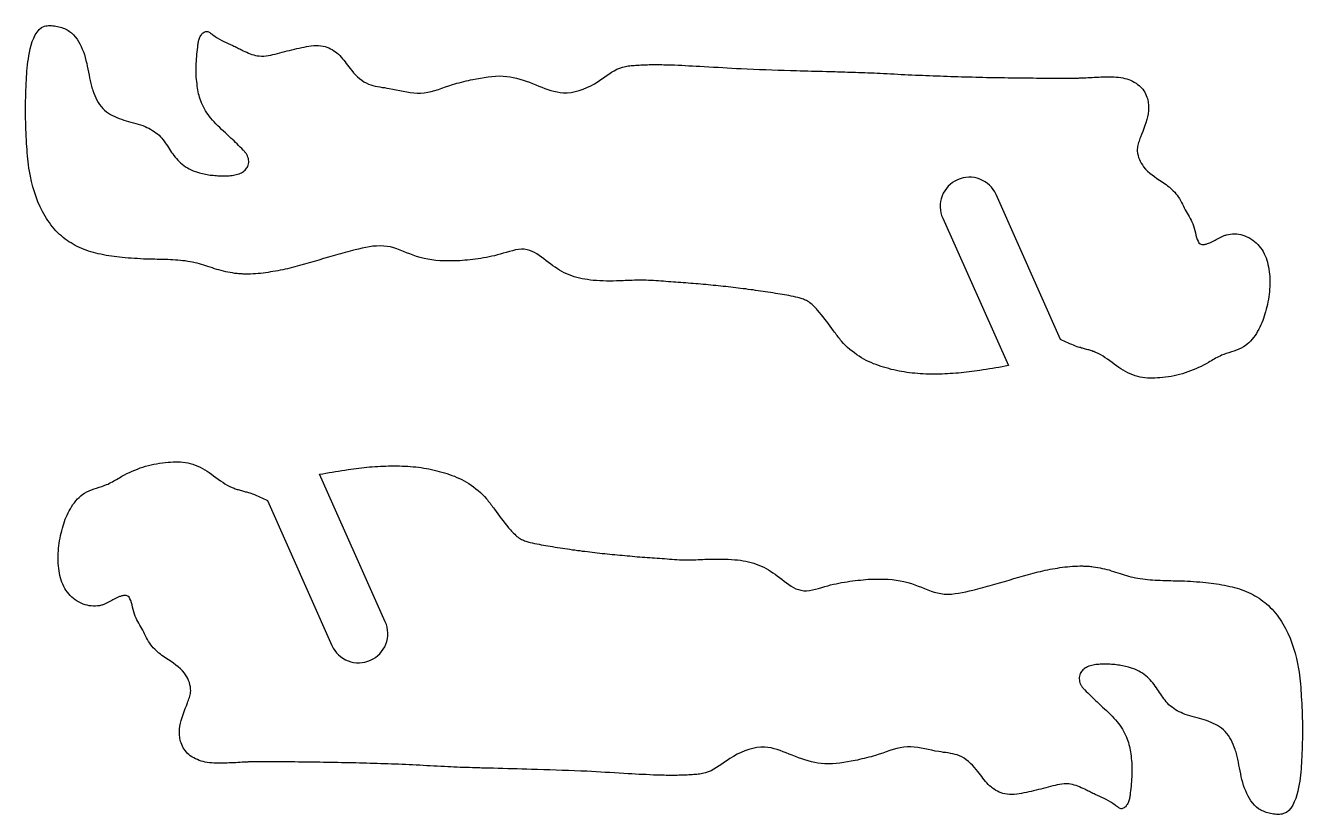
# Model space of a CAD drawing. Extents: x 0 to 940, y 0 to 559.
# Drawn here: x 769.3 to 900.6, y 477.6 to 558.7 of the extents above; entities that cross this region are included whole.
import ezdxf

# ---------------------------------------------------------------- set-up
doc = ezdxf.new("R2010")
doc.units = 0
doc.layers.add('CK_LEVEL_1', color=1, linetype='CONTINUOUS')

msp = doc.modelspace()

# ---------------------------------------------------------------- linework, layer by layer
at = {"layer": 'CK_LEVEL_1'}
for points in [[(852, 553.97), (852.25, 553.96), (852.51, 553.96), (852.76, 553.95), (853.02, 553.94), (853.27, 553.93), (853.53, 553.93), (853.78, 553.92), (854.04, 553.91), (854.29, 553.9), (854.61, 553.89), (854.93, 553.88), (855.25, 553.87), (855.56, 553.86), (855.88, 553.85), (856.2, 553.84), (856.52, 553.82), (856.83, 553.81), (857.15, 553.79), (857.51, 553.78), (857.87, 553.76), (858.23, 553.74), (858.6, 553.72), (858.96, 553.7), (859.32, 553.68), (859.68, 553.66), (860.04, 553.64), (860.4, 553.62), (860.77, 553.61), (861.13, 553.59), (861.49, 553.58), (861.86, 553.56), (862.22, 553.55), (862.59, 553.53), (862.95, 553.52), (863.32, 553.51), (863.68, 553.49), (864.05, 553.48), (864.42, 553.47), (864.78, 553.46), (865.15, 553.45), (865.52, 553.44), (865.88, 553.43), (866.25, 553.42), (866.62, 553.41), (866.98, 553.4), (867.35, 553.39), (867.72, 553.38), (868.09, 553.37), (868.46, 553.37), (868.82, 553.36), (869.19, 553.35), (869.56, 553.35), (869.93, 553.34), (870.3, 553.33), (870.66, 553.33), (871.03, 553.33), (871.4, 553.32), (871.77, 553.32), (872.14, 553.31), (872.51, 553.31), (872.87, 553.31), (873.24, 553.3), (873.61, 553.3), (873.98, 553.29), (874.34, 553.29), (874.71, 553.29), (875.08, 553.28), (875.44, 553.28), (875.81, 553.28), (876.18, 553.28), (876.54, 553.28), (876.91, 553.29), (877.01, 553.29), (877.12, 553.29), (877.22, 553.29), (877.32, 553.3), (877.43, 553.3), (877.53, 553.3), (877.63, 553.31), (877.73, 553.31), (877.84, 553.31), (878.06, 553.32), (878.28, 553.33), (878.5, 553.34), (878.73, 553.36), (878.95, 553.37), (879.17, 553.38), (879.4, 553.39), (879.62, 553.4), (879.84, 553.41), (880.07, 553.42), (880.3, 553.43), (880.52, 553.43), (880.75, 553.43), (880.98, 553.43), (881.21, 553.42), (881.43, 553.4), (881.66, 553.38), (881.89, 553.35), (882.09, 553.31), (882.3, 553.26), (882.5, 553.21), (882.7, 553.14), (882.9, 553.07), (883.09, 552.98), (883.28, 552.88), (883.46, 552.78), (883.62, 552.65), (883.77, 552.54), (883.9, 552.41), (884.02, 552.28), (884.14, 552.14), (884.25, 551.99), (884.35, 551.83), (884.43, 551.67), (884.51, 551.5), (884.58, 551.33), (884.62, 551.19), (884.66, 551.03), (884.69, 550.88), (884.71, 550.73), (884.73, 550.57), (884.74, 550.41), (884.74, 550.26), (884.74, 550.1), (884.73, 549.95), (884.69, 549.63), (884.63, 549.32), (884.56, 549.02), (884.47, 548.71), (884.37, 548.41), (884.27, 548.11), (884.15, 547.81), (884.03, 547.51), (883.92, 547.21), (883.86, 547.08), (883.81, 546.94), (883.77, 546.81), (883.72, 546.67), (883.68, 546.54), (883.65, 546.4), (883.62, 546.26), (883.6, 546.12), (883.59, 545.98), (883.59, 545.77), (883.62, 545.56), (883.66, 545.35), (883.72, 545.14), (883.8, 544.94), (883.89, 544.74), (883.99, 544.54), (884.11, 544.36), (884.24, 544.18), (884.43, 543.94), (884.65, 543.73), (884.88, 543.53), (885.11, 543.34), (885.36, 543.16), (885.61, 542.98), (885.87, 542.81), (886.13, 542.64), (886.38, 542.46), (886.54, 542.34), (886.7, 542.22), (886.85, 542.1), (887, 541.97), (887.15, 541.84), (887.29, 541.7), (887.43, 541.56), (887.56, 541.41), (887.68, 541.25), (887.8, 541.08), (887.92, 540.9), (888.03, 540.71), (888.13, 540.52), (888.23, 540.33), (888.33, 540.14), (888.42, 539.95), (888.52, 539.76), (888.62, 539.57), (888.72, 539.4), (888.82, 539.22), (888.92, 539.05), (889.02, 538.87), (889.11, 538.69), (889.21, 538.5), (889.29, 538.3), (889.37, 538.09), (889.44, 537.87), (889.5, 537.63), (889.56, 537.39), (889.61, 537.15), (889.67, 536.92), (889.74, 536.71), (889.83, 536.52), (889.93, 536.37), (890.06, 536.25), (890.21, 536.19), (890.28, 536.18), (890.35, 536.18), (890.43, 536.18), (890.5, 536.19), (890.58, 536.21), (890.66, 536.23), (890.74, 536.25), (890.82, 536.28), (890.9, 536.31), (891.05, 536.37), (891.19, 536.43), (891.32, 536.5), (891.45, 536.57), (891.58, 536.64), (891.71, 536.71), (891.84, 536.78), (891.97, 536.85), (892.1, 536.92), (892.17, 536.95), (892.24, 536.99), (892.31, 537.02), (892.38, 537.05), (892.46, 537.08), (892.53, 537.11), (892.61, 537.14), (892.69, 537.16), (892.76, 537.18), (892.97, 537.23), (893.18, 537.26), (893.39, 537.28), (893.6, 537.28), (893.81, 537.27), (894.03, 537.24), (894.24, 537.2), (894.44, 537.14), (894.64, 537.07), (894.86, 536.99), (895.07, 536.89), (895.27, 536.77), (895.46, 536.64), (895.64, 536.5), (895.82, 536.35), (895.98, 536.19), (896.13, 536.02), (896.27, 535.84), (896.41, 535.65), (896.53, 535.45), (896.64, 535.24), (896.73, 535.03), (896.82, 534.81), (896.9, 534.59), (896.97, 534.36), (897.02, 534.13), (897.08, 533.9), (897.12, 533.65), (897.16, 533.39), (897.19, 533.14), (897.21, 532.88), (897.22, 532.62), (897.22, 532.37), (897.22, 532.11), (897.21, 531.85), (897.19, 531.6), (897.17, 531.33), (897.14, 531.07), (897.11, 530.81), (897.07, 530.55), (897.02, 530.29), (896.97, 530.03), (896.91, 529.78), (896.84, 529.52), (896.77, 529.27), (896.71, 529.04), (896.64, 528.81), (896.56, 528.58), (896.48, 528.36), (896.39, 528.13), (896.29, 527.91), (896.19, 527.69), (896.08, 527.48), (895.96, 527.26), (895.83, 527.05), (895.7, 526.84), (895.55, 526.64), (895.4, 526.45), (895.23, 526.26), (895.06, 526.09), (894.88, 525.93), (894.69, 525.78), (894.49, 525.65), (894.26, 525.52), (894.02, 525.41), (893.77, 525.31), (893.52, 525.23), (893.26, 525.14), (893, 525.06), (892.74, 524.98), (892.49, 524.89), (892.24, 524.79), (892.09, 524.72), (891.94, 524.65), (891.79, 524.57), (891.64, 524.49), (891.5, 524.41), (891.35, 524.33), (891.21, 524.24), (891.06, 524.16), (890.92, 524.07), (890.66, 523.93), (890.4, 523.79), (890.14, 523.65), (889.87, 523.53), (889.6, 523.4), (889.33, 523.29), (889.06, 523.18), (888.78, 523.08), (888.5, 522.98), (888.22, 522.9), (887.94, 522.82), (887.66, 522.75), (887.37, 522.69), (887.08, 522.63), (886.8, 522.59), (886.5, 522.55), (886.21, 522.51), (885.92, 522.48), (885.66, 522.46), (885.4, 522.45), (885.14, 522.44), (884.89, 522.44), (884.63, 522.45), (884.37, 522.47), (884.12, 522.51), (883.87, 522.55), (883.63, 522.61), (883.37, 522.68), (883.12, 522.77), (882.87, 522.88), (882.62, 522.99), (882.38, 523.12), (882.15, 523.26), (881.91, 523.4), (881.68, 523.55), (881.46, 523.71), (881.22, 523.88), (880.99, 524.04), (880.76, 524.21), (880.53, 524.38), (880.3, 524.54), (880.07, 524.69), (879.83, 524.84), (879.58, 524.97), (879.33, 525.09), (879.23, 525.13), (879.12, 525.17), (879.02, 525.2), (878.91, 525.24), (878.81, 525.27), (878.7, 525.31), (878.59, 525.34), (878.49, 525.37), (878.38, 525.4), (878.27, 525.43), (878.16, 525.46), (878.06, 525.49), (877.95, 525.51), (877.84, 525.54), (877.74, 525.58), (877.63, 525.61), (877.52, 525.64), (877.42, 525.67), (877.22, 525.74), (877.03, 525.82), (876.84, 525.89), (876.64, 525.98), (876.45, 526.06), (876.26, 526.15), (876.08, 526.24), (875.89, 526.33), (875.7, 526.42), (869.07, 541.32, 0.414214), (865.11, 542.84, 0.414214), (863.58, 538.88), (870.33, 523.73), (870, 523.67), (869.68, 523.61), (869.36, 523.55), (869.03, 523.5), (868.71, 523.44), (868.38, 523.39), (868.06, 523.34), (867.74, 523.29), (867.41, 523.24), (867.13, 523.2), (866.86, 523.16), (866.58, 523.12), (866.3, 523.09), (866.03, 523.06), (865.75, 523.03), (865.47, 523), (865.19, 522.97), (864.92, 522.95), (864.64, 522.93), (864.36, 522.91), (864.08, 522.89), (863.8, 522.88), (863.52, 522.87), (863.23, 522.86), (862.95, 522.86), (862.67, 522.85), (862.39, 522.86), (862.11, 522.86), (861.84, 522.87), (861.56, 522.88), (861.28, 522.9), (861.01, 522.92), (860.73, 522.94), (860.45, 522.97), (860.18, 523), (859.9, 523.04), (859.63, 523.08), (859.36, 523.12), (859.09, 523.17), (858.82, 523.23), (858.56, 523.29), (858.29, 523.35), (858.03, 523.42), (857.76, 523.49), (857.5, 523.57), (857.24, 523.65), (856.98, 523.74), (856.73, 523.84), (856.47, 523.93), (856.22, 524.04), (855.97, 524.15), (855.73, 524.27), (855.49, 524.4), (855.25, 524.53), (854.99, 524.69), (854.74, 524.85), (854.5, 525.03), (854.26, 525.21), (854.03, 525.4), (853.81, 525.6), (853.59, 525.81), (853.39, 526.02), (853.19, 526.24), (853.09, 526.36), (853, 526.47), (852.9, 526.59), (852.81, 526.71), (852.72, 526.82), (852.63, 526.94), (852.55, 527.06), (852.46, 527.18), (852.37, 527.31), (852.19, 527.55), (852.02, 527.79), (851.84, 528.03), (851.66, 528.27), (851.47, 528.51), (851.29, 528.75), (851.1, 528.98), (850.91, 529.21), (850.71, 529.45), (850.6, 529.56), (850.5, 529.68), (850.39, 529.79), (850.28, 529.9), (850.17, 530), (850.05, 530.1), (849.93, 530.2), (849.81, 530.28), (849.68, 530.36), (849.58, 530.42), (849.47, 530.47), (849.37, 530.51), (849.26, 530.56), (849.15, 530.59), (849.03, 530.63), (848.92, 530.66), (848.81, 530.7), (848.69, 530.73), (848.47, 530.78), (848.24, 530.83), (848.01, 530.88), (847.78, 530.93), (847.55, 530.97), (847.33, 531.01), (847.1, 531.05), (846.87, 531.08), (846.64, 531.12), (846.38, 531.16), (846.13, 531.2), (845.88, 531.24), (845.62, 531.28), (845.37, 531.32), (845.11, 531.36), (844.86, 531.4), (844.6, 531.43), (844.35, 531.47), (844.09, 531.51), (843.84, 531.54), (843.58, 531.57), (843.33, 531.61), (843.07, 531.64), (842.81, 531.67), (842.56, 531.7), (842.3, 531.73), (842.05, 531.76), (841.79, 531.79), (841.53, 531.82), (841.28, 531.85), (841.02, 531.88), (840.76, 531.9), (840.51, 531.93), (840.25, 531.96), (839.99, 531.98), (839.74, 532.01), (839.48, 532.03), (839.22, 532.06), (838.97, 532.08), (838.71, 532.1), (838.45, 532.13), (838.2, 532.15), (837.94, 532.17), (837.68, 532.19), (837.42, 532.21), (837.17, 532.23), (836.91, 532.25), (836.66, 532.27), (836.4, 532.28), (836.15, 532.3), (835.89, 532.32), (835.63, 532.34), (835.38, 532.36), (835.12, 532.38), (834.87, 532.4), (834.61, 532.42), (834.36, 532.44), (834.1, 532.45), (833.85, 532.47), (833.6, 532.49), (833.34, 532.5), (833.09, 532.51), (832.83, 532.52), (832.6, 532.52), (832.36, 532.52), (832.13, 532.51), (831.89, 532.51), (831.66, 532.5), (831.42, 532.49), (831.19, 532.48), (830.95, 532.47), (830.72, 532.46), (830.37, 532.45), (830.03, 532.44), (829.69, 532.43), (829.35, 532.43), (829.01, 532.43), (828.67, 532.44), (828.32, 532.45), (827.98, 532.47), (827.64, 532.5), (827.36, 532.53), (827.08, 532.57), (826.8, 532.61), (826.52, 532.66), (826.24, 532.72), (825.97, 532.79), (825.7, 532.87), (825.44, 532.96), (825.18, 533.06), (824.93, 533.17), (824.68, 533.28), (824.44, 533.41), (824.2, 533.55), (823.97, 533.69), (823.74, 533.84), (823.51, 534), (823.28, 534.16), (823.05, 534.34), (822.82, 534.52), (822.58, 534.7), (822.35, 534.88), (822.11, 535.05), (821.87, 535.22), (821.62, 535.36), (821.38, 535.48), (821.12, 535.58), (820.86, 535.65), (820.57, 535.69), (820.27, 535.7), (819.97, 535.67), (819.66, 535.62), (819.34, 535.55), (819.03, 535.46), (818.71, 535.37), (818.4, 535.28), (818.09, 535.18), (817.8, 535.11), (817.52, 535.03), (817.23, 534.97), (816.95, 534.91), (816.67, 534.85), (816.39, 534.8), (816.11, 534.76), (815.82, 534.72), (815.54, 534.68), (815.28, 534.65), (815.01, 534.62), (814.74, 534.59), (814.47, 534.56), (814.2, 534.54), (813.93, 534.52), (813.65, 534.51), (813.38, 534.5), (813.11, 534.49), (812.7, 534.49), (812.29, 534.5), (811.88, 534.52), (811.47, 534.55), (811.06, 534.6), (810.66, 534.67), (810.26, 534.75), (809.86, 534.85), (809.47, 534.96), (809.13, 535.08), (808.8, 535.21), (808.47, 535.34), (808.14, 535.48), (807.81, 535.61), (807.48, 535.73), (807.15, 535.84), (806.81, 535.93), (806.48, 535.99), (806.12, 536.03), (805.75, 536.04), (805.38, 536.03), (805.01, 536), (804.64, 535.95), (804.27, 535.88), (803.9, 535.8), (803.53, 535.72), (803.17, 535.63), (802.91, 535.56), (802.66, 535.5), (802.41, 535.43), (802.16, 535.37), (801.91, 535.3), (801.66, 535.23), (801.41, 535.16), (801.16, 535.09), (800.92, 535.02), (800.43, 534.88), (799.93, 534.74), (799.44, 534.59), (798.95, 534.44), (798.46, 534.3), (797.96, 534.16), (797.47, 534.02), (796.97, 533.89), (796.47, 533.76), (796.23, 533.7), (795.98, 533.65), (795.73, 533.59), (795.48, 533.54), (795.23, 533.49), (794.98, 533.44), (794.73, 533.4), (794.48, 533.36), (794.22, 533.32), (793.97, 533.28), (793.71, 533.25), (793.46, 533.22), (793.2, 533.2), (792.95, 533.18), (792.69, 533.16), (792.43, 533.15), (792.18, 533.15), (791.92, 533.15), (791.79, 533.15), (791.67, 533.15), (791.55, 533.16), (791.42, 533.17), (791.3, 533.17), (791.18, 533.18), (791.05, 533.2), (790.93, 533.21), (790.81, 533.22), (790.57, 533.26), (790.34, 533.3), (790.1, 533.34), (789.87, 533.39), (789.64, 533.45), (789.41, 533.5), (789.18, 533.57), (788.95, 533.63), (788.72, 533.7), (788.5, 533.77), (788.28, 533.84), (788.05, 533.91), (787.83, 533.99), (787.61, 534.06), (787.39, 534.12), (787.17, 534.19), (786.94, 534.25), (786.72, 534.31), (786.47, 534.36), (786.22, 534.41), (785.97, 534.45), (785.72, 534.49), (785.47, 534.52), (785.21, 534.55), (784.96, 534.57), (784.7, 534.59), (784.45, 534.6), (784.18, 534.62), (783.91, 534.63), (783.65, 534.63), (783.38, 534.64), (783.11, 534.65), (782.84, 534.65), (782.57, 534.66), (782.31, 534.66), (782.04, 534.67), (781.73, 534.68), (781.41, 534.69), (781.1, 534.71), (780.79, 534.73), (780.48, 534.75), (780.16, 534.77), (779.85, 534.79), (779.54, 534.82), (779.23, 534.85), (778.95, 534.88), (778.68, 534.91), (778.4, 534.95), (778.12, 534.98), (777.85, 535.03), (777.57, 535.07), (777.3, 535.12), (777.03, 535.18), (776.76, 535.24), (776.51, 535.3), (776.27, 535.36), (776.02, 535.43), (775.78, 535.51), (775.54, 535.59), (775.31, 535.68), (775.07, 535.77), (774.84, 535.87), (774.61, 535.98), (774.39, 536.09), (774.18, 536.21), (773.97, 536.34), (773.76, 536.47), (773.56, 536.6), (773.36, 536.75), (773.17, 536.9), (772.98, 537.06), (772.8, 537.22), (772.6, 537.4), (772.42, 537.6), (772.24, 537.8), (772.07, 538), (771.9, 538.21), (771.74, 538.43), (771.59, 538.65), (771.44, 538.87), (771.3, 539.1), (771.04, 539.58), (770.79, 540.07), (770.57, 540.57), (770.37, 541.08), (770.2, 541.6), (770.04, 542.13), (769.91, 542.66), (769.79, 543.2), (769.69, 543.74), (769.64, 544.05), (769.6, 544.37), (769.56, 544.68), (769.53, 545), (769.5, 545.31), (769.47, 545.63), (769.45, 545.95), (769.42, 546.26), (769.4, 546.58), (769.38, 546.94), (769.36, 547.3), (769.35, 547.67), (769.33, 548.03), (769.32, 548.39), (769.31, 548.76), (769.3, 549.12), (769.29, 549.49), (769.29, 549.85), (769.29, 550.22), (769.3, 550.58), (769.3, 550.95), (769.31, 551.31), (769.32, 551.68), (769.33, 552.04), (769.35, 552.4), (769.36, 552.76), (769.38, 553.11), (769.4, 553.42), (769.42, 553.72), (769.44, 554.03), (769.46, 554.33), (769.49, 554.64), (769.53, 554.95), (769.58, 555.27), (769.63, 555.59), (769.69, 555.93), (769.78, 556.3), (769.88, 556.68), (769.99, 557.05), (770.13, 557.41), (770.29, 557.74), (770.48, 558.03), (770.7, 558.28), (770.95, 558.48), (771.23, 558.62), (771.37, 558.65), (771.51, 558.68), (771.66, 558.69), (771.81, 558.7), (771.96, 558.69), (772.11, 558.68), (772.27, 558.66), (772.42, 558.63), (772.58, 558.6), (772.73, 558.56), (772.87, 558.52), (773.02, 558.48), (773.16, 558.43), (773.29, 558.38), (773.43, 558.32), (773.56, 558.25), (773.68, 558.18), (773.8, 558.1), (774.02, 557.93), (774.23, 557.74), (774.41, 557.53), (774.59, 557.3), (774.74, 557.06), (774.89, 556.81), (775.01, 556.54), (775.13, 556.28), (775.24, 556), (775.34, 555.71), (775.43, 555.41), (775.5, 555.11), (775.58, 554.81), (775.64, 554.51), (775.7, 554.21), (775.76, 553.91), (775.82, 553.61), (775.88, 553.32), (775.91, 553.17), (775.94, 553.03), (775.97, 552.88), (776.01, 552.74), (776.04, 552.59), (776.08, 552.45), (776.12, 552.3), (776.17, 552.16), (776.21, 552.01), (776.3, 551.76), (776.4, 551.51), (776.51, 551.27), (776.63, 551.03), (776.76, 550.8), (776.91, 550.58), (777.07, 550.37), (777.24, 550.17), (777.42, 549.99), (777.61, 549.83), (777.81, 549.69), (778.02, 549.56), (778.23, 549.44), (778.46, 549.33), (778.69, 549.23), (778.92, 549.14), (779.16, 549.06), (779.39, 548.98), (779.64, 548.91), (779.89, 548.84), (780.13, 548.77), (780.38, 548.71), (780.62, 548.64), (780.86, 548.57), (781.1, 548.49), (781.34, 548.41), (781.58, 548.31), (781.77, 548.23), (781.97, 548.13), (782.15, 548.03), (782.34, 547.92), (782.52, 547.81), (782.69, 547.68), (782.86, 547.55), (783.02, 547.41), (783.17, 547.26), (783.3, 547.12), (783.42, 546.97), (783.54, 546.81), (783.65, 546.65), (783.76, 546.49), (783.87, 546.33), (783.98, 546.16), (784.08, 546), (784.19, 545.83), (784.31, 545.66), (784.43, 545.49), (784.55, 545.33), (784.67, 545.17), (784.8, 545.01), (784.94, 544.86), (785.08, 544.71), (785.23, 544.57), (785.38, 544.44), (785.56, 544.31), (785.74, 544.18), (785.93, 544.07), (786.13, 543.96), (786.33, 543.86), (786.54, 543.77), (786.75, 543.69), (786.96, 543.62), (787.18, 543.55), (787.33, 543.51), (787.48, 543.47), (787.64, 543.44), (787.79, 543.41), (787.95, 543.38), (788.1, 543.35), (788.26, 543.33), (788.42, 543.31), (788.57, 543.3), (788.74, 543.28), (788.91, 543.27), (789.07, 543.25), (789.24, 543.25), (789.41, 543.24), (789.58, 543.24), (789.75, 543.24), (789.91, 543.24), (790.08, 543.25), (790.23, 543.26), (790.38, 543.27), (790.52, 543.29), (790.67, 543.31), (790.81, 543.34), (790.96, 543.37), (791.1, 543.41), (791.24, 543.46), (791.38, 543.52), (791.48, 543.57), (791.59, 543.63), (791.69, 543.7), (791.78, 543.77), (791.87, 543.84), (791.95, 543.93), (792.02, 544.02), (792.09, 544.11), (792.14, 544.21), (792.19, 544.34), (792.22, 544.48), (792.24, 544.62), (792.24, 544.76), (792.23, 544.9), (792.2, 545.04), (792.16, 545.18), (792.11, 545.31), (792.05, 545.43), (792.01, 545.49), (791.98, 545.54), (791.94, 545.59), (791.9, 545.64), (791.85, 545.69), (791.81, 545.74), (791.77, 545.79), (791.72, 545.84), (791.68, 545.88), (791.52, 546.04), (791.36, 546.2), (791.2, 546.36), (791.05, 546.52), (790.89, 546.67), (790.73, 546.83), (790.57, 546.98), (790.4, 547.13), (790.24, 547.29), (790.04, 547.47), (789.84, 547.65), (789.64, 547.83), (789.44, 548.02), (789.25, 548.2), (789.05, 548.39), (788.86, 548.58), (788.68, 548.78), (788.5, 548.98), (788.35, 549.16), (788.2, 549.35), (788.06, 549.54), (787.93, 549.73), (787.81, 549.93), (787.69, 550.13), (787.58, 550.34), (787.47, 550.55), (787.38, 550.76), (787.31, 550.95), (787.25, 551.13), (787.19, 551.32), (787.14, 551.5), (787.09, 551.69), (787.05, 551.88), (787.01, 552.08), (786.98, 552.27), (786.95, 552.46), (786.92, 552.7), (786.89, 552.93), (786.87, 553.16), (786.85, 553.4), (786.84, 553.63), (786.83, 553.86), (786.83, 554.1), (786.83, 554.33), (786.84, 554.57), (786.84, 554.81), (786.86, 555.05), (786.87, 555.29), (786.89, 555.53), (786.91, 555.77), (786.93, 556.01), (786.96, 556.25), (786.99, 556.48), (787.02, 556.72), (787.03, 556.82), (787.05, 556.91), (787.06, 557.01), (787.08, 557.11), (787.11, 557.2), (787.14, 557.3), (787.17, 557.39), (787.21, 557.49), (787.26, 557.58), (787.31, 557.67), (787.37, 557.75), (787.43, 557.83), (787.49, 557.9), (787.56, 557.96), (787.64, 558.02), (787.71, 558.06), (787.79, 558.09), (787.86, 558.1), (787.94, 558.1), (788.02, 558.08), (788.09, 558.05), (788.17, 558.01), (788.25, 557.97), (788.32, 557.91), (788.4, 557.86), (788.47, 557.8), (788.55, 557.74), (788.78, 557.57), (789, 557.43), (789.23, 557.29), (789.46, 557.17), (789.68, 557.06), (789.91, 556.95), (790.13, 556.85), (790.36, 556.75), (790.59, 556.64), (790.71, 556.59), (790.83, 556.53), (790.95, 556.47), (791.07, 556.41), (791.19, 556.35), (791.31, 556.29), (791.43, 556.23), (791.55, 556.17), (791.67, 556.11), (791.85, 556.03), (792.03, 555.95), (792.21, 555.87), (792.39, 555.8), (792.57, 555.73), (792.75, 555.68), (792.94, 555.63), (793.12, 555.59), (793.31, 555.57), (793.55, 555.55), (793.78, 555.56), (794.02, 555.58), (794.26, 555.61), (794.5, 555.65), (794.73, 555.71), (794.97, 555.76), (795.21, 555.82), (795.44, 555.89), (795.69, 555.95), (795.94, 556.02), (796.19, 556.08), (796.44, 556.14), (796.68, 556.2), (796.93, 556.26), (797.18, 556.32), (797.43, 556.38), (797.68, 556.43), (797.93, 556.48), (798.18, 556.53), (798.42, 556.57), (798.67, 556.61), (798.92, 556.63), (799.17, 556.65), (799.41, 556.64), (799.66, 556.62), (799.9, 556.58), (800.09, 556.53), (800.28, 556.47), (800.46, 556.4), (800.64, 556.31), (800.82, 556.22), (800.99, 556.11), (801.15, 556), (801.31, 555.88), (801.46, 555.75), (801.61, 555.6), (801.75, 555.45), (801.88, 555.29), (802.01, 555.13), (802.14, 554.97), (802.27, 554.8), (802.39, 554.63), (802.52, 554.46), (802.65, 554.29), (802.83, 554.07), (803.01, 553.85), (803.21, 553.64), (803.41, 553.44), (803.63, 553.26), (803.85, 553.08), (804.08, 552.92), (804.31, 552.79), (804.56, 552.67), (804.78, 552.59), (805.01, 552.52), (805.24, 552.46), (805.47, 552.42), (805.71, 552.38), (805.95, 552.34), (806.2, 552.31), (806.44, 552.27), (806.68, 552.24), (807.05, 552.17), (807.41, 552.1), (807.77, 552.02), (808.13, 551.94), (808.49, 551.87), (808.84, 551.81), (809.2, 551.77), (809.55, 551.74), (809.91, 551.74), (810.27, 551.77), (810.64, 551.83), (811, 551.92), (811.36, 552.02), (811.73, 552.13), (812.09, 552.25), (812.45, 552.38), (812.81, 552.5), (813.17, 552.62), (813.41, 552.69), (813.64, 552.76), (813.88, 552.82), (814.11, 552.88), (814.34, 552.94), (814.58, 553), (814.82, 553.05), (815.05, 553.1), (815.29, 553.15), (815.67, 553.23), (816.06, 553.3), (816.45, 553.37), (816.84, 553.42), (817.23, 553.47), (817.62, 553.49), (818, 553.51), (818.39, 553.5), (818.77, 553.47), (819.11, 553.43), (819.44, 553.36), (819.78, 553.29), (820.11, 553.2), (820.44, 553.09), (820.77, 552.98), (821.09, 552.86), (821.42, 552.74), (821.75, 552.61), (822.06, 552.48), (822.37, 552.36), (822.68, 552.24), (822.99, 552.13), (823.3, 552.03), (823.61, 551.94), (823.93, 551.87), (824.24, 551.81), (824.56, 551.78), (824.97, 551.78), (825.38, 551.82), (825.79, 551.9), (826.2, 552.01), (826.61, 552.15), (827.01, 552.32), (827.4, 552.51), (827.79, 552.72), (828.16, 552.96), (828.44, 553.14), (828.72, 553.33), (828.99, 553.52), (829.26, 553.71), (829.53, 553.89), (829.81, 554.05), (830.09, 554.2), (830.38, 554.33), (830.68, 554.43), (830.82, 554.46), (830.97, 554.5), (831.12, 554.52), (831.26, 554.55), (831.42, 554.56), (831.57, 554.58), (831.72, 554.59), (831.87, 554.6), (832.02, 554.61), (832.2, 554.62), (832.37, 554.63), (832.55, 554.64), (832.72, 554.65), (832.89, 554.66), (833.07, 554.67), (833.24, 554.67), (833.41, 554.68), (833.59, 554.68), (833.77, 554.68), (833.96, 554.68), (834.15, 554.68), (834.33, 554.68), (834.52, 554.68), (834.71, 554.68), (834.9, 554.67), (835.08, 554.67), (835.27, 554.67), (835.64, 554.65), (836.01, 554.64), (836.38, 554.62), (836.75, 554.61), (837.12, 554.59), (837.49, 554.57), (837.86, 554.55), (838.23, 554.53), (838.6, 554.51), (839.07, 554.48), (839.55, 554.45), (840.02, 554.42), (840.49, 554.4), (840.97, 554.37), (841.44, 554.34), (841.91, 554.32), (842.38, 554.29), (842.86, 554.27), (843.49, 554.24), (844.12, 554.21), (844.76, 554.18), (845.39, 554.16), (846.02, 554.14), (846.65, 554.12), (847.29, 554.1), (847.92, 554.08), (848.55, 554.06), (848.94, 554.05), (849.32, 554.04), (849.7, 554.03), (850.09, 554.02), (850.47, 554.01), (850.85, 554), (851.23, 553.99), (851.62, 553.98), (852, 553.97)], [(800.79, 494.96, 0.414214), (804.75, 493.44, 0.414214), (806.28, 497.4), (799.53, 512.56), (799.86, 512.61), (800.18, 512.67), (800.5, 512.73), (800.83, 512.78), (801.15, 512.84), (801.48, 512.89), (801.8, 512.95), (802.12, 513), (802.45, 513.04), (802.72, 513.08), (803, 513.12), (803.28, 513.16), (803.55, 513.19), (803.83, 513.23), (804.11, 513.26), (804.39, 513.28), (804.67, 513.31), (804.94, 513.33), (805.22, 513.36), (805.5, 513.37), (805.78, 513.39), (806.06, 513.4), (806.34, 513.41), (806.62, 513.42), (806.91, 513.43), (807.19, 513.43), (807.47, 513.43), (807.74, 513.42), (808.02, 513.41), (808.3, 513.4), (808.58, 513.39), (808.85, 513.37), (809.13, 513.34), (809.41, 513.31), (809.68, 513.28), (809.96, 513.25), (810.23, 513.2), (810.5, 513.16), (810.77, 513.11), (811.03, 513.05), (811.3, 513), (811.57, 512.93), (811.83, 512.86), (812.1, 512.79), (812.36, 512.71), (812.62, 512.63), (812.88, 512.54), (813.13, 512.45), (813.39, 512.35), (813.64, 512.24), (813.89, 512.13), (814.13, 512.01), (814.37, 511.88), (814.61, 511.75), (814.87, 511.6), (815.11, 511.43), (815.36, 511.26), (815.6, 511.07), (815.83, 510.88), (816.05, 510.68), (816.27, 510.48), (816.47, 510.26), (816.67, 510.04), (816.77, 509.93), (816.86, 509.81), (816.96, 509.69), (817.05, 509.58), (817.14, 509.46), (817.23, 509.34), (817.31, 509.22), (817.4, 509.1), (817.49, 508.98), (817.67, 508.73), (817.84, 508.49), (818.02, 508.25), (818.2, 508.01), (818.38, 507.77), (818.57, 507.54), (818.76, 507.3), (818.95, 507.07), (819.15, 506.84), (819.26, 506.72), (819.36, 506.61), (819.47, 506.49), (819.58, 506.39), (819.69, 506.28), (819.81, 506.18), (819.93, 506.09), (820.05, 506), (820.18, 505.92), (820.28, 505.87), (820.39, 505.82), (820.49, 505.77), (820.6, 505.73), (820.71, 505.69), (820.83, 505.65), (820.94, 505.62), (821.05, 505.59), (821.17, 505.56), (821.39, 505.5), (821.62, 505.45), (821.85, 505.4), (822.08, 505.36), (822.31, 505.31), (822.53, 505.27), (822.76, 505.24), (822.99, 505.2), (823.22, 505.16), (823.47, 505.12), (823.73, 505.08), (823.98, 505.04), (824.24, 505), (824.49, 504.96), (824.75, 504.92), (825, 504.89), (825.26, 504.85), (825.51, 504.81), (825.77, 504.78), (826.02, 504.74), (826.28, 504.71), (826.53, 504.67), (826.79, 504.64), (827.05, 504.61), (827.3, 504.58), (827.56, 504.55), (827.81, 504.52), (828.07, 504.49), (828.33, 504.46), (828.58, 504.43), (828.84, 504.41), (829.1, 504.38), (829.35, 504.35), (829.61, 504.33), (829.87, 504.3), (830.12, 504.28), (830.38, 504.25), (830.64, 504.23), (830.89, 504.2), (831.15, 504.18), (831.41, 504.16), (831.66, 504.14), (831.92, 504.11), (832.18, 504.09), (832.43, 504.07), (832.69, 504.05), (832.95, 504.04), (833.2, 504.02), (833.46, 504), (833.71, 503.98), (833.97, 503.96), (834.23, 503.94), (834.48, 503.93), (834.74, 503.91), (834.99, 503.89), (835.25, 503.87), (835.5, 503.85), (835.76, 503.83), (836.01, 503.81), (836.26, 503.8), (836.52, 503.78), (836.77, 503.77), (837.03, 503.77), (837.26, 503.77), (837.5, 503.77), (837.73, 503.77), (837.97, 503.78), (838.2, 503.78), (838.44, 503.79), (838.67, 503.8), (838.91, 503.81), (839.14, 503.82), (839.49, 503.83), (839.83, 503.84), (840.17, 503.85), (840.51, 503.85), (840.85, 503.85), (841.19, 503.85), (841.54, 503.83), (841.88, 503.81), (842.22, 503.78), (842.5, 503.75), (842.78, 503.72), (843.06, 503.67), (843.34, 503.62), (843.62, 503.56), (843.89, 503.49), (844.16, 503.41), (844.42, 503.32), (844.68, 503.22), (844.93, 503.12), (845.18, 503), (845.42, 502.87), (845.66, 502.74), (845.89, 502.59), (846.12, 502.44), (846.35, 502.28), (846.58, 502.12), (846.81, 501.95), (847.04, 501.77), (847.27, 501.58), (847.51, 501.4), (847.75, 501.23), (847.99, 501.07), (848.23, 500.92), (848.48, 500.8), (848.74, 500.7), (849, 500.63), (849.29, 500.59), (849.59, 500.59), (849.89, 500.61), (850.2, 500.67), (850.52, 500.74), (850.83, 500.82), (851.14, 500.91), (851.46, 501.01), (851.77, 501.1), (852.06, 501.18), (852.34, 501.25), (852.63, 501.31), (852.91, 501.37), (853.19, 501.43), (853.47, 501.48), (853.75, 501.52), (854.03, 501.57), (854.32, 501.6), (854.58, 501.64), (854.85, 501.67), (855.12, 501.69), (855.39, 501.72), (855.66, 501.74), (855.93, 501.76), (856.21, 501.77), (856.48, 501.78), (856.75, 501.79), (857.16, 501.79), (857.57, 501.78), (857.98, 501.76), (858.39, 501.73), (858.8, 501.68), (859.2, 501.62), (859.6, 501.54), (860, 501.44), (860.39, 501.32), (860.73, 501.2), (861.06, 501.07), (861.39, 500.94), (861.72, 500.81), (862.05, 500.68), (862.38, 500.55), (862.71, 500.45), (863.04, 500.36), (863.38, 500.29), (863.74, 500.25), (864.11, 500.24), (864.48, 500.25), (864.85, 500.29), (865.22, 500.34), (865.59, 500.4), (865.96, 500.48), (866.33, 500.57), (866.69, 500.66), (866.95, 500.72), (867.2, 500.79), (867.45, 500.85), (867.7, 500.92), (867.95, 500.98), (868.2, 501.05), (868.45, 501.12), (868.7, 501.19), (868.94, 501.26), (869.43, 501.4), (869.92, 501.55), (870.42, 501.69), (870.91, 501.84), (871.4, 501.98), (871.9, 502.13), (872.39, 502.26), (872.89, 502.4), (873.39, 502.52), (873.63, 502.58), (873.88, 502.64), (874.13, 502.69), (874.38, 502.74), (874.63, 502.79), (874.88, 502.84), (875.13, 502.88), (875.38, 502.92), (875.64, 502.96), (875.89, 503), (876.15, 503.03), (876.4, 503.06), (876.66, 503.09), (876.91, 503.11), (877.17, 503.12), (877.43, 503.13), (877.68, 503.14), (877.94, 503.14), (878.07, 503.13), (878.19, 503.13), (878.31, 503.12), (878.44, 503.12), (878.56, 503.11), (878.68, 503.1), (878.81, 503.09), (878.93, 503.07), (879.05, 503.06), (879.29, 503.02), (879.52, 502.99), (879.76, 502.94), (879.99, 502.89), (880.22, 502.84), (880.45, 502.78), (880.68, 502.72), (880.91, 502.65), (881.14, 502.58), (881.36, 502.51), (881.58, 502.44), (881.81, 502.37), (882.03, 502.3), (882.25, 502.23), (882.47, 502.16), (882.69, 502.09), (882.92, 502.03), (883.14, 501.98), (883.39, 501.92), (883.64, 501.87), (883.89, 501.83), (884.14, 501.8), (884.39, 501.76), (884.65, 501.74), (884.9, 501.72), (885.16, 501.7), (885.41, 501.68), (885.68, 501.67), (885.95, 501.66), (886.21, 501.65), (886.48, 501.64), (886.75, 501.63), (887.02, 501.63), (887.29, 501.62), (887.55, 501.62), (887.82, 501.61), (888.13, 501.6), (888.45, 501.59), (888.76, 501.57), (889.07, 501.56), (889.38, 501.54), (889.69, 501.51), (890.01, 501.49), (890.32, 501.46), (890.63, 501.43), (890.91, 501.4), (891.18, 501.37), (891.46, 501.34), (891.74, 501.3), (892.01, 501.26), (892.28, 501.21), (892.56, 501.16), (892.83, 501.1), (893.1, 501.04), (893.35, 500.98), (893.59, 500.92), (893.84, 500.85), (894.08, 500.77), (894.32, 500.69), (894.55, 500.6), (894.79, 500.51), (895.02, 500.41), (895.25, 500.3), (895.47, 500.19), (895.68, 500.07), (895.89, 499.95), (896.1, 499.82), (896.3, 499.68), (896.5, 499.53), (896.69, 499.38), (896.88, 499.23), (897.06, 499.06), (897.26, 498.88), (897.44, 498.69), (897.62, 498.49), (897.79, 498.28), (897.96, 498.07), (898.12, 497.86), (898.27, 497.64), (898.42, 497.41), (898.56, 497.18), (898.82, 496.71), (899.07, 496.22), (899.29, 495.72), (899.49, 495.2), (899.66, 494.68), (899.82, 494.16), (899.95, 493.62), (900.07, 493.09), (900.17, 492.55), (900.22, 492.23), (900.26, 491.92), (900.3, 491.6), (900.33, 491.29), (900.36, 490.97), (900.39, 490.65), (900.41, 490.34), (900.43, 490.02), (900.45, 489.7), (900.48, 489.34), (900.5, 488.98), (900.51, 488.62), (900.53, 488.25), (900.54, 487.89), (900.55, 487.53), (900.56, 487.16), (900.56, 486.8), (900.57, 486.43), (900.57, 486.07), (900.56, 485.7), (900.56, 485.33), (900.55, 484.97), (900.54, 484.6), (900.53, 484.24), (900.51, 483.88), (900.5, 483.52), (900.48, 483.17), (900.46, 482.86), (900.44, 482.56), (900.42, 482.26), (900.4, 481.95), (900.36, 481.64), (900.33, 481.33), (900.28, 481.02), (900.23, 480.69), (900.16, 480.36), (900.08, 479.98), (899.98, 479.6), (899.87, 479.23), (899.73, 478.88), (899.57, 478.55), (899.38, 478.25), (899.16, 478), (898.91, 477.8), (898.63, 477.67), (898.49, 477.63), (898.35, 477.6), (898.2, 477.59), (898.05, 477.59), (897.9, 477.59), (897.75, 477.61), (897.59, 477.63), (897.44, 477.65), (897.28, 477.68), (897.13, 477.72), (896.99, 477.76), (896.84, 477.8), (896.7, 477.85), (896.56, 477.91), (896.43, 477.97), (896.3, 478.03), (896.18, 478.1), (896.05, 478.18), (895.83, 478.35), (895.63, 478.54), (895.45, 478.75), (895.27, 478.98), (895.12, 479.22), (894.97, 479.48), (894.84, 479.74), (894.73, 480.01), (894.62, 480.28), (894.52, 480.58), (894.43, 480.87), (894.35, 481.17), (894.28, 481.47), (894.22, 481.77), (894.16, 482.07), (894.1, 482.37), (894.04, 482.67), (893.98, 482.97), (893.95, 483.11), (893.92, 483.26), (893.89, 483.4), (893.85, 483.55), (893.82, 483.69), (893.78, 483.84), (893.74, 483.98), (893.69, 484.13), (893.65, 484.27), (893.56, 484.52), (893.46, 484.77), (893.35, 485.01), (893.23, 485.25), (893.1, 485.48), (892.95, 485.71), (892.79, 485.92), (892.62, 486.11), (892.44, 486.3), (892.25, 486.45), (892.05, 486.6), (891.84, 486.73), (891.63, 486.84), (891.4, 486.95), (891.17, 487.05), (890.94, 487.14), (890.7, 487.23), (890.47, 487.3), (890.22, 487.37), (889.97, 487.44), (889.73, 487.51), (889.48, 487.58), (889.24, 487.65), (889, 487.72), (888.76, 487.79), (888.52, 487.88), (888.28, 487.97), (888.09, 488.06), (887.89, 488.15), (887.7, 488.25), (887.52, 488.36), (887.34, 488.48), (887.17, 488.6), (887, 488.73), (886.84, 488.87), (886.69, 489.02), (886.56, 489.17), (886.44, 489.32), (886.32, 489.47), (886.21, 489.63), (886.1, 489.79), (885.99, 489.96), (885.88, 490.12), (885.78, 490.29), (885.67, 490.45), (885.55, 490.62), (885.43, 490.79), (885.31, 490.96), (885.19, 491.12), (885.06, 491.27), (884.92, 491.42), (884.78, 491.57), (884.63, 491.71), (884.48, 491.84), (884.3, 491.97), (884.12, 492.1), (883.92, 492.22), (883.73, 492.32), (883.53, 492.42), (883.32, 492.51), (883.11, 492.59), (882.9, 492.67), (882.68, 492.73), (882.53, 492.77), (882.37, 492.81), (882.22, 492.84), (882.07, 492.88), (881.91, 492.9), (881.75, 492.93), (881.6, 492.95), (881.44, 492.97), (881.29, 492.99), (881.12, 493), (880.95, 493.02), (880.78, 493.03), (880.62, 493.04), (880.45, 493.04), (880.28, 493.04), (880.11, 493.04), (879.95, 493.04), (879.78, 493.03), (879.63, 493.02), (879.48, 493.01), (879.34, 493), (879.19, 492.97), (879.04, 492.95), (878.9, 492.91), (878.76, 492.87), (878.62, 492.82), (878.48, 492.76), (878.37, 492.71), (878.27, 492.65), (878.17, 492.59), (878.08, 492.52), (877.99, 492.44), (877.91, 492.36), (877.84, 492.27), (877.77, 492.17), (877.72, 492.07), (877.67, 491.94), (877.64, 491.81), (877.62, 491.67), (877.62, 491.53), (877.63, 491.38), (877.66, 491.24), (877.69, 491.11), (877.75, 490.97), (877.81, 490.85), (877.85, 490.8), (877.88, 490.74), (877.92, 490.69), (877.96, 490.64), (878, 490.59), (878.05, 490.54), (878.09, 490.49), (878.14, 490.45), (878.18, 490.4), (878.34, 490.24), (878.5, 490.08), (878.66, 489.92), (878.81, 489.77), (878.97, 489.61), (879.13, 489.46), (879.29, 489.3), (879.46, 489.15), (879.62, 489), (879.82, 488.81), (880.02, 488.63), (880.22, 488.45), (880.42, 488.27), (880.61, 488.08), (880.81, 487.89), (881, 487.7), (881.18, 487.5), (881.36, 487.3), (881.51, 487.12), (881.66, 486.94), (881.8, 486.75), (881.93, 486.55), (882.05, 486.35), (882.17, 486.15), (882.28, 485.94), (882.38, 485.73), (882.48, 485.52), (882.55, 485.34), (882.61, 485.15), (882.67, 484.97), (882.72, 484.78), (882.77, 484.59), (882.81, 484.4), (882.85, 484.21), (882.88, 484.01), (882.91, 483.82), (882.94, 483.59), (882.97, 483.35), (882.99, 483.12), (883.01, 482.89), (883.02, 482.65), (883.03, 482.42), (883.03, 482.18), (883.03, 481.95), (883.02, 481.71), (883.02, 481.47), (883, 481.23), (882.99, 480.99), (882.97, 480.75), (882.95, 480.51), (882.92, 480.27), (882.9, 480.03), (882.87, 479.8), (882.84, 479.56), (882.83, 479.47), (882.81, 479.37), (882.79, 479.27), (882.77, 479.18), (882.75, 479.08), (882.72, 478.98), (882.69, 478.89), (882.65, 478.79), (882.6, 478.7), (882.55, 478.61), (882.49, 478.53), (882.43, 478.46), (882.37, 478.38), (882.3, 478.32), (882.22, 478.27), (882.15, 478.22), (882.07, 478.2), (881.99, 478.18), (881.92, 478.18), (881.84, 478.2), (881.77, 478.23), (881.69, 478.27), (881.61, 478.32), (881.54, 478.37), (881.46, 478.43), (881.39, 478.49), (881.31, 478.55), (881.08, 478.71), (880.86, 478.86), (880.63, 478.99), (880.4, 479.11), (880.18, 479.22), (879.95, 479.33), (879.72, 479.43), (879.5, 479.53), (879.27, 479.64), (879.15, 479.7), (879.03, 479.75), (878.91, 479.81), (878.79, 479.87), (878.67, 479.93), (878.55, 479.99), (878.43, 480.05), (878.31, 480.11), (878.18, 480.17), (878.01, 480.25), (877.83, 480.34), (877.65, 480.41), (877.47, 480.48), (877.29, 480.55), (877.1, 480.6), (876.92, 480.65), (876.73, 480.69), (876.55, 480.72), (876.31, 480.73), (876.08, 480.73), (875.84, 480.71), (875.6, 480.67), (875.36, 480.63), (875.13, 480.58), (874.89, 480.52), (874.65, 480.46), (874.42, 480.4), (874.17, 480.33), (873.92, 480.27), (873.67, 480.2), (873.42, 480.14), (873.18, 480.08), (872.93, 480.02), (872.68, 479.96), (872.43, 479.91), (872.18, 479.85), (871.93, 479.8), (871.68, 479.75), (871.44, 479.71), (871.19, 479.67), (870.94, 479.65), (870.69, 479.64), (870.45, 479.64), (870.2, 479.66), (869.96, 479.7), (869.77, 479.75), (869.58, 479.81), (869.4, 479.88), (869.22, 479.97), (869.04, 480.06), (868.87, 480.17), (868.71, 480.28), (868.55, 480.41), (868.4, 480.54), (868.25, 480.68), (868.11, 480.83), (867.98, 480.99), (867.85, 481.15), (867.72, 481.32), (867.59, 481.49), (867.47, 481.65), (867.34, 481.82), (867.21, 481.99), (867.03, 482.21), (866.85, 482.43), (866.65, 482.64), (866.45, 482.84), (866.23, 483.03), (866.01, 483.2), (865.78, 483.36), (865.55, 483.5), (865.3, 483.61), (865.08, 483.7), (864.85, 483.76), (864.62, 483.82), (864.39, 483.87), (864.15, 483.91), (863.91, 483.94), (863.66, 483.97), (863.42, 484.01), (863.18, 484.05), (862.81, 484.11), (862.45, 484.19), (862.09, 484.26), (861.73, 484.34), (861.37, 484.41), (861.02, 484.47), (860.66, 484.52), (860.31, 484.54), (859.95, 484.54), (859.59, 484.51), (859.22, 484.45), (858.86, 484.37), (858.5, 484.27), (858.13, 484.15), (857.77, 484.03), (857.41, 483.9), (857.05, 483.78), (856.68, 483.66), (856.45, 483.59), (856.22, 483.52), (855.98, 483.46), (855.75, 483.4), (855.52, 483.34), (855.28, 483.29), (855.04, 483.23), (854.81, 483.18), (854.57, 483.13), (854.18, 483.05), (853.8, 482.98), (853.41, 482.92), (853.02, 482.86), (852.63, 482.82), (852.24, 482.79), (851.86, 482.78), (851.47, 482.78), (851.09, 482.81), (850.75, 482.86), (850.42, 482.92), (850.08, 483), (849.75, 483.09), (849.42, 483.19), (849.09, 483.3), (848.77, 483.42), (848.44, 483.55), (848.11, 483.68), (847.8, 483.8), (847.49, 483.92), (847.18, 484.04), (846.87, 484.16), (846.56, 484.26), (846.25, 484.35), (845.93, 484.42), (845.62, 484.47), (845.3, 484.5), (844.89, 484.5), (844.48, 484.46), (844.07, 484.38), (843.66, 484.27), (843.25, 484.13), (842.85, 483.96), (842.46, 483.77), (842.07, 483.56), (841.7, 483.33), (841.42, 483.14), (841.14, 482.95), (840.87, 482.76), (840.6, 482.57), (840.33, 482.4), (840.05, 482.23), (839.77, 482.08), (839.48, 481.96), (839.18, 481.86), (839.04, 481.82), (838.89, 481.79), (838.74, 481.76), (838.59, 481.74), (838.44, 481.72), (838.29, 481.7), (838.14, 481.69), (837.99, 481.68), (837.84, 481.67), (837.66, 481.66), (837.49, 481.65), (837.31, 481.64), (837.14, 481.63), (836.97, 481.62), (836.79, 481.62), (836.62, 481.61), (836.45, 481.61), (836.27, 481.6), (836.09, 481.6), (835.9, 481.6), (835.71, 481.6), (835.53, 481.6), (835.34, 481.6), (835.15, 481.6), (834.96, 481.61), (834.78, 481.61), (834.59, 481.62), (834.22, 481.63), (833.85, 481.64), (833.48, 481.66), (833.11, 481.68), (832.74, 481.69), (832.37, 481.71), (832, 481.73), (831.63, 481.75), (831.26, 481.78), (830.79, 481.8), (830.31, 481.83), (829.84, 481.86), (829.37, 481.89), (828.89, 481.91), (828.42, 481.94), (827.95, 481.97), (827.47, 481.99), (827, 482.02), (826.37, 482.05), (825.74, 482.07), (825.1, 482.1), (824.47, 482.12), (823.84, 482.14), (823.2, 482.16), (822.57, 482.18), (821.94, 482.2), (821.31, 482.22), (820.82, 482.23), (820.33, 482.25), (819.84, 482.26), (819.35, 482.27), (818.86, 482.29), (818.37, 482.3), (817.89, 482.31), (817.4, 482.33), (816.91, 482.34), (816.76, 482.34), (816.61, 482.35), (816.46, 482.35), (816.31, 482.36), (816.16, 482.36), (816.01, 482.37), (815.86, 482.37), (815.72, 482.38), (815.57, 482.38), (815.25, 482.39), (814.93, 482.4), (814.61, 482.41), (814.3, 482.42), (813.98, 482.43), (813.66, 482.45), (813.34, 482.46), (813.03, 482.47), (812.71, 482.49), (812.35, 482.51), (811.99, 482.52), (811.62, 482.54), (811.26, 482.56), (810.9, 482.58), (810.54, 482.6), (810.18, 482.62), (809.82, 482.64), (809.46, 482.66), (809.09, 482.68), (808.73, 482.69), (808.36, 482.71), (808, 482.72), (807.64, 482.74), (807.27, 482.75), (806.91, 482.76), (806.54, 482.78), (806.18, 482.79), (805.81, 482.8), (805.44, 482.81), (805.08, 482.82), (804.71, 482.83), (804.34, 482.85), (803.98, 482.86), (803.61, 482.87), (803.24, 482.88), (802.88, 482.88), (802.51, 482.89), (802.14, 482.9), (801.77, 482.91), (801.4, 482.92), (801.03, 482.92), (800.67, 482.93), (800.3, 482.94), (799.93, 482.94), (799.56, 482.95), (799.19, 482.95), (798.83, 482.96), (798.46, 482.96), (798.09, 482.97), (797.72, 482.97), (797.35, 482.97), (796.99, 482.98), (796.62, 482.98), (796.25, 482.98), (795.88, 482.99), (795.52, 482.99), (795.15, 483), (794.78, 483), (794.42, 483), (794.05, 483), (793.68, 483), (793.31, 483), (792.95, 483), (792.84, 482.99), (792.74, 482.99), (792.64, 482.99), (792.54, 482.99), (792.43, 482.98), (792.33, 482.98), (792.23, 482.98), (792.13, 482.97), (792.02, 482.97), (791.8, 482.96), (791.58, 482.95), (791.35, 482.94), (791.13, 482.93), (790.91, 482.91), (790.69, 482.9), (790.46, 482.89), (790.24, 482.88), (790.02, 482.87), (789.79, 482.86), (789.56, 482.85), (789.34, 482.85), (789.11, 482.85), (788.88, 482.85), (788.65, 482.86), (788.43, 482.88), (788.2, 482.9), (787.97, 482.94), (787.76, 482.97), (787.56, 483.02), (787.36, 483.08), (787.15, 483.14), (786.96, 483.22), (786.77, 483.3), (786.58, 483.4), (786.4, 483.51), (786.23, 483.63), (786.09, 483.74), (785.96, 483.87), (785.84, 484), (785.72, 484.15), (785.61, 484.3), (785.51, 484.45), (785.43, 484.61), (785.35, 484.78), (785.28, 484.95), (785.24, 485.1), (785.2, 485.25), (785.17, 485.4), (785.14, 485.56), (785.13, 485.71), (785.12, 485.87), (785.12, 486.02), (785.12, 486.18), (785.13, 486.34), (785.17, 486.65), (785.22, 486.96), (785.3, 487.26), (785.39, 487.57), (785.49, 487.87), (785.59, 488.17), (785.71, 488.47), (785.83, 488.77), (785.94, 489.07), (785.99, 489.2), (786.05, 489.34), (786.09, 489.47), (786.14, 489.61), (786.18, 489.75), (786.21, 489.88), (786.24, 490.02), (786.26, 490.16), (786.27, 490.3), (786.26, 490.51), (786.24, 490.72), (786.2, 490.93), (786.14, 491.14), (786.06, 491.35), (785.97, 491.55), (785.87, 491.74), (785.75, 491.93), (785.62, 492.1), (785.42, 492.34), (785.21, 492.56), (784.98, 492.76), (784.74, 492.95), (784.5, 493.13), (784.25, 493.3), (783.99, 493.47), (783.73, 493.65), (783.48, 493.82), (783.32, 493.94), (783.16, 494.06), (783.01, 494.18), (782.85, 494.31), (782.71, 494.44), (782.57, 494.58), (782.43, 494.73), (782.3, 494.87), (782.18, 495.03), (782.06, 495.2), (781.94, 495.38), (781.83, 495.57), (781.73, 495.76), (781.63, 495.95), (781.53, 496.14), (781.44, 496.33), (781.34, 496.52), (781.24, 496.71), (781.14, 496.89), (781.04, 497.06), (780.94, 497.24), (780.84, 497.41), (780.75, 497.59), (780.65, 497.78), (780.57, 497.98), (780.49, 498.19), (780.42, 498.42), (780.36, 498.65), (780.3, 498.89), (780.25, 499.13), (780.19, 499.36), (780.12, 499.57), (780.03, 499.76), (779.93, 499.92), (779.8, 500.03), (779.65, 500.1), (779.58, 500.1), (779.51, 500.11), (779.43, 500.1), (779.36, 500.09), (779.28, 500.08), (779.2, 500.06), (779.12, 500.03), (779.04, 500.01), (778.96, 499.98), (778.81, 499.92), (778.67, 499.85), (778.54, 499.79), (778.41, 499.72), (778.28, 499.65), (778.15, 499.58), (778.02, 499.5), (777.89, 499.43), (777.76, 499.37), (777.69, 499.33), (777.62, 499.3), (777.55, 499.26), (777.47, 499.23), (777.4, 499.2), (777.33, 499.17), (777.25, 499.15), (777.17, 499.12), (777.1, 499.1), (776.89, 499.05), (776.68, 499.02), (776.47, 499.01), (776.26, 499), (776.05, 499.02), (775.83, 499.04), (775.62, 499.09), (775.42, 499.14), (775.21, 499.21), (775, 499.3), (774.79, 499.4), (774.59, 499.51), (774.4, 499.64), (774.22, 499.78), (774.04, 499.93), (773.88, 500.09), (773.73, 500.26), (773.59, 500.44), (773.45, 500.63), (773.33, 500.83), (773.22, 501.04), (773.13, 501.25), (773.04, 501.47), (772.96, 501.69), (772.89, 501.92), (772.83, 502.15), (772.78, 502.38), (772.74, 502.63), (772.7, 502.89), (772.67, 503.15), (772.65, 503.4), (772.64, 503.66), (772.64, 503.92), (772.64, 504.17), (772.65, 504.43), (772.67, 504.69), (772.69, 504.95), (772.72, 505.21), (772.75, 505.47), (772.79, 505.73), (772.84, 505.99), (772.89, 506.25), (772.95, 506.51), (773.02, 506.76), (773.08, 507.01), (773.15, 507.25), (773.22, 507.47), (773.3, 507.7), (773.38, 507.93), (773.47, 508.15), (773.57, 508.37), (773.67, 508.59), (773.78, 508.81), (773.9, 509.02), (774.03, 509.23), (774.16, 509.44), (774.31, 509.64), (774.46, 509.83), (774.62, 510.02), (774.8, 510.19), (774.98, 510.35), (775.17, 510.5), (775.37, 510.63), (775.6, 510.76), (775.84, 510.87), (776.09, 510.97), (776.34, 511.06), (776.6, 511.14), (776.86, 511.22), (777.12, 511.31), (777.37, 511.4), (777.62, 511.5), (777.77, 511.56), (777.92, 511.64), (778.07, 511.71), (778.22, 511.79), (778.36, 511.87), (778.51, 511.96), (778.65, 512.04), (778.8, 512.13), (778.94, 512.21), (779.2, 512.35), (779.46, 512.49), (779.72, 512.63), (779.99, 512.76), (780.26, 512.88), (780.53, 513), (780.8, 513.1), (781.08, 513.21), (781.36, 513.3), (781.64, 513.39), (781.92, 513.46), (782.2, 513.53), (782.49, 513.59), (782.77, 513.65), (783.06, 513.7), (783.36, 513.74), (783.65, 513.77), (783.94, 513.8), (784.2, 513.82), (784.46, 513.83), (784.72, 513.84), (784.97, 513.84), (785.23, 513.83), (785.48, 513.81), (785.74, 513.78), (785.99, 513.73), (786.23, 513.68), (786.49, 513.6), (786.74, 513.51), (786.99, 513.41), (787.24, 513.29), (787.48, 513.16), (787.71, 513.03), (787.95, 512.88), (788.18, 512.73), (788.4, 512.57), (788.63, 512.41), (788.86, 512.24), (789.09, 512.07), (789.32, 511.9), (789.56, 511.74), (789.79, 511.59), (790.03, 511.45), (790.28, 511.31), (790.53, 511.2), (790.63, 511.16), (790.74, 511.12), (790.84, 511.08), (790.95, 511.04), (791.05, 511.01), (791.16, 510.98), (791.26, 510.95), (791.37, 510.92), (791.48, 510.89), (791.59, 510.86), (791.69, 510.83), (791.8, 510.8), (791.91, 510.77), (792.02, 510.74), (792.12, 510.71), (792.23, 510.68), (792.34, 510.64), (792.44, 510.61), (792.64, 510.54), (792.83, 510.47), (793.02, 510.39), (793.22, 510.31), (793.41, 510.22), (793.6, 510.14), (793.78, 510.05), (793.97, 509.96), (794.16, 509.86), (800.79, 494.96)]]:
    msp.add_lwpolyline(points, format="xyb", close=True, dxfattribs=at)

doc.saveas('drawing.dxf')
